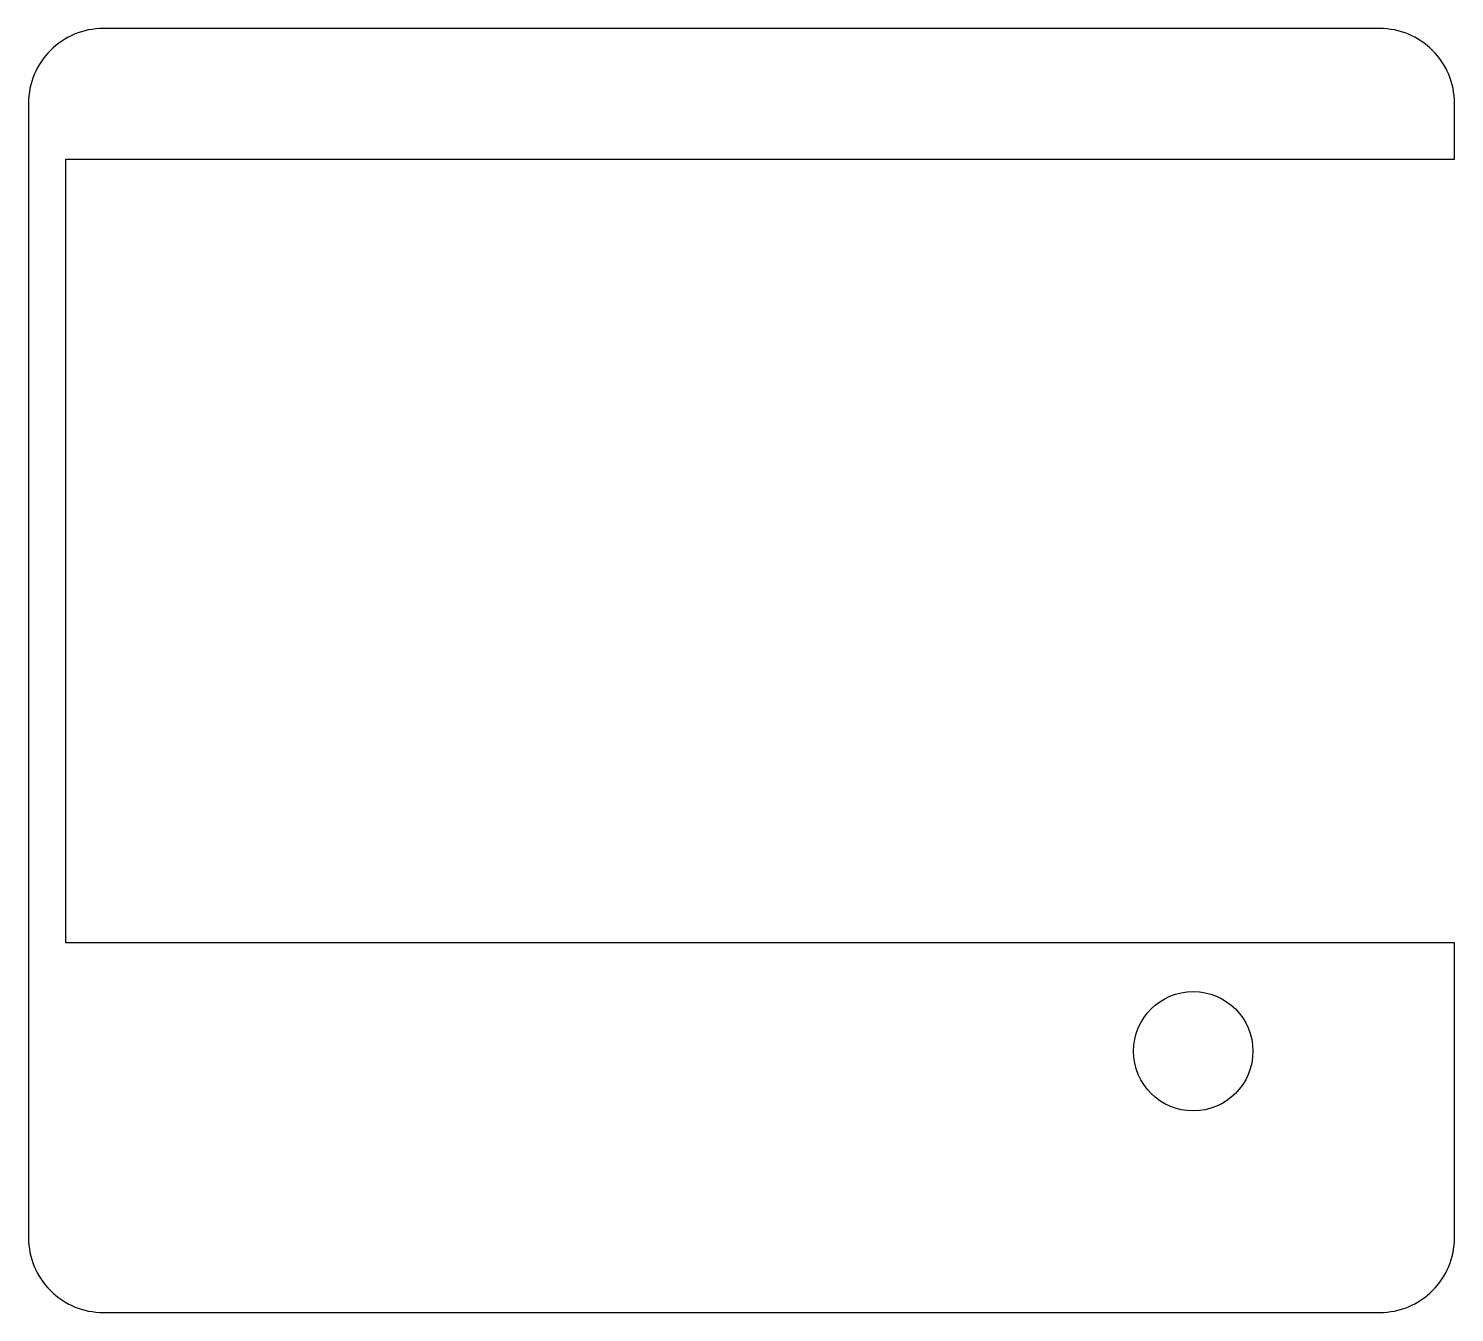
# Model space of a CAD drawing. Header units: millimetres. Extents: x -35.2 to 3, y -3 to 31.4.
import ezdxf

# ---------------------------------------------------------------- set-up
doc = ezdxf.new("R2010")
doc.units = ezdxf.units.MM
doc.layers.get('0').update_dxf_attribs({"linetype": 'CONTINUOUS'})

msp = doc.modelspace()

# ---------------------------------------------------------------- linework, layer by layer
msp.add_lwpolyline([(-35.21, -1, 0.4142136), (-33.21, -3), (1.0005, -3, 0.4142136), (3.0005, -1), (3.0005, 6.9), (-34.21, 6.9), (-34.21, 27.9), (3.0005, 27.9), (3.0005, 29.4, 0.4142136), (1.0005, 31.4), (-33.21, 31.4, 0.4142136), (-35.21, 29.4)], format="xyb", close=True)
msp.add_circle((-4, 4), 1.6)

doc.saveas('drawing.dxf')
